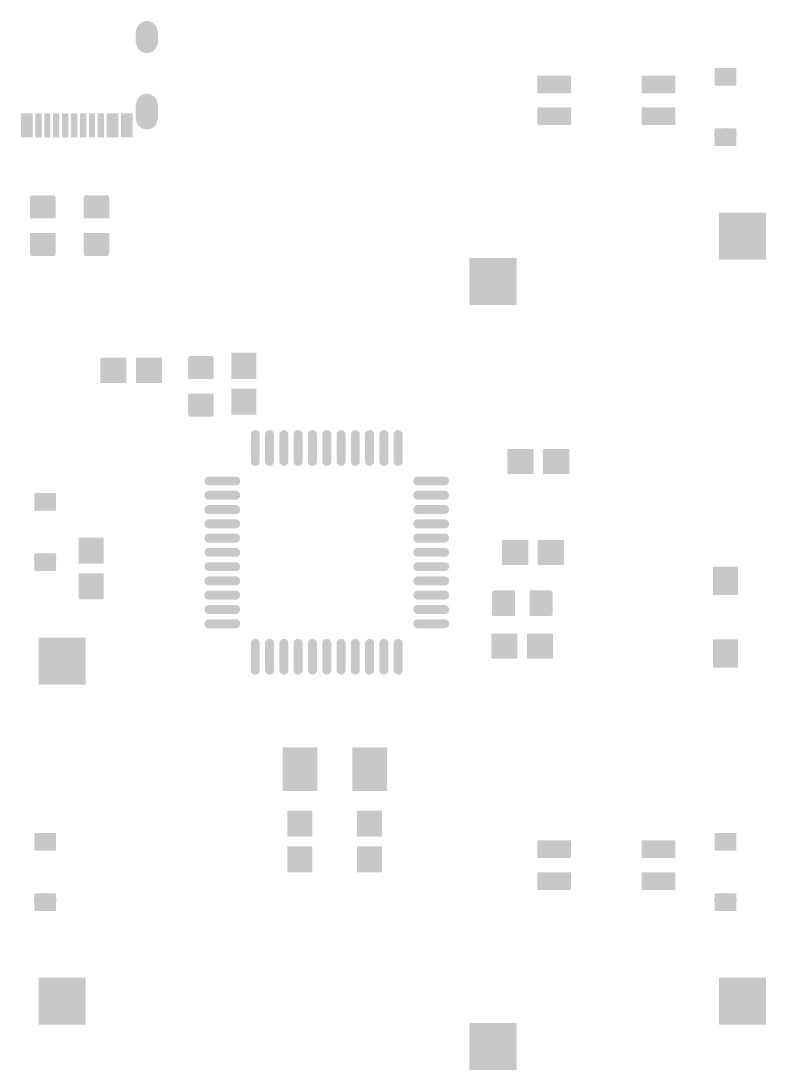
# Model space of a CAD drawing. Extents: x -38 to 13910, y -467 to 6521.
# Drawn here: x 11892 to 13535, y 4207 to 6521 of the extents above; entities that cross this region are included whole.
import ezdxf

# ---------------------------------------------------------------- set-up
doc = ezdxf.new("R2010")
doc.units = 0
doc.header["$MEASUREMENT"] = 0
for name, color, linetype, true_color in [('BottomLayer', 5, 'Continuous', 0x0000ff), ('BottomPasteMaskLayer', 7, 'Continuous', 0x800000), ('BottomSolderMaskLayer', 7, 'Continuous', 0xaa00ff), ('Document', 7, 'Continuous', 0xffffff), ('Multi-Layer', 7, 'Continuous', 0xc0c0c0), ('TopSolderMaskLayer', 7, 'Continuous', 0x800080)]:
    doc.layers.add(name, color=color, linetype=linetype, true_color=true_color)

msp = doc.modelspace()

# ---------------------------------------------------------------- hatches: boundary and pattern name
at = {"layer": 'BottomLayer'}
for points in [[(13423.3, 6416.1), (13423.3, 6378.7), (13468.5, 6378.7), (13468.5, 6416.1)], [(13033.4, 6398.5), (13103.4, 6398.5), (13103.4, 6363.5), (13033.4, 6363.5)], [(13263.4, 6398.5), (13333.4, 6398.5), (13333.4, 6363.5), (13263.4, 6363.5)], [(13033.4, 6328.5), (13103.4, 6328.5), (13103.4, 6293.5), (13033.4, 6293.5)], [(13263.4, 6328.5), (13333.4, 6328.5), (13333.4, 6293.5), (13263.4, 6293.5)], [(11893.5, 6265), (11905.3, 6265), (11905.3, 6316.1), (11893.5, 6316.1)], [(11905.3, 6265), (11917.1, 6265), (11917.1, 6316.1), (11905.3, 6316.1)], [(11925, 6265), (11936.8, 6265), (11936.8, 6316.1), (11925, 6316.1)], [(11944.6, 6265), (11956.5, 6265), (11956.5, 6316.1), (11944.6, 6316.1)], [(11964.3, 6265), (11976.1, 6265), (11976.1, 6316.1), (11964.3, 6316.1)], [(11984, 6265), (11995.8, 6265), (11995.8, 6316.1), (11984, 6316.1)], [(12003.7, 6265), (12015.5, 6265), (12015.5, 6316.1), (12003.7, 6316.1)], [(12023.4, 6265), (12035.2, 6265), (12035.2, 6316.1), (12023.4, 6316.1)], [(12043.1, 6265), (12054.9, 6265), (12054.9, 6316.1), (12043.1, 6316.1)], [(12062.8, 6265), (12074.6, 6265), (12074.6, 6316.1), (12062.8, 6316.1)], [(12082.4, 6265), (12094.2, 6265), (12094.2, 6316.1), (12082.4, 6316.1)], [(12094.3, 6265), (12106.1, 6265), (12106.1, 6316.1), (12094.3, 6316.1)], [(12113.9, 6265), (12125.7, 6265), (12125.7, 6316.1), (12113.9, 6316.1)], [(12125.7, 6265), (12137.6, 6265), (12137.6, 6316.1), (12125.7, 6316.1)], [(13423.3, 6282.9), (13423.3, 6245.5), (13468.5, 6245.5), (13468.5, 6282.9)], [(11967.8, 6086.1), (11913.6, 6086.1), (11913.6, 6130.7), (11967.8, 6130.7)], [(12085.9, 6086.1), (12031.7, 6086.1), (12031.7, 6130.7), (12085.9, 6130.7)], [(13433.4, 6096), (13533.4, 6096), (13533.4, 5996), (13433.4, 5996)], [(11967.8, 6052), (11913.6, 6052), (11913.6, 6007.4), (11967.8, 6007.4)], [(12085.9, 6052), (12031.7, 6052), (12031.7, 6007.4), (12085.9, 6007.4)], [(12883.4, 5996), (12983.4, 5996), (12983.4, 5896), (12883.4, 5896)], [(12357.1, 5732.2), (12410.2, 5732.2), (12410.2, 5787.7), (12357.1, 5787.7)], [(12124, 5776.7), (12124, 5723.5), (12068.5, 5723.5), (12068.5, 5776.7)], [(12147.2, 5776.7), (12147.2, 5723.5), (12202.7, 5723.5), (12202.7, 5776.7)], [(12316.3, 5731.8), (12262, 5731.8), (12262, 5776.3), (12316.3, 5776.3)], [(12316.3, 5697.6), (12262, 5697.6), (12262, 5653), (12316.3, 5653)], [(12357.1, 5709), (12410.2, 5709), (12410.2, 5653.5), (12357.1, 5653.5)], [(12418.1, 5550.3, -0.785398), (12400.4, 5550.3), (12400.4, 5607.4, -0.785398), (12418.1, 5607.4)], [(12449.6, 5550.3, -0.785398), (12431.9, 5550.3), (12431.9, 5607.4, -0.785398), (12449.6, 5607.4)], [(12481.1, 5550.3, -0.785398), (12463.4, 5550.3), (12463.4, 5607.4, -0.785398), (12481.1, 5607.4)], [(12512.6, 5550.3, -0.785398), (12494.9, 5550.3), (12494.9, 5607.4, -0.785398), (12512.6, 5607.4)], [(12544.1, 5550.3, -0.785398), (12526.4, 5550.3), (12526.4, 5607.4, -0.785398), (12544.1, 5607.4)], [(12575.6, 5550.3, -0.785398), (12557.9, 5550.3), (12557.9, 5607.4, -0.785398), (12575.6, 5607.4)], [(12607.1, 5550.3, -0.785398), (12589.4, 5550.3), (12589.4, 5607.4, -0.785398), (12607.1, 5607.4)], [(12638.6, 5550.3, -0.785398), (12620.9, 5550.3), (12620.9, 5607.4, -0.785398), (12638.6, 5607.4)], [(12670.1, 5550.3, -0.785398), (12652.4, 5550.3), (12652.4, 5607.4, -0.785398), (12670.1, 5607.4)], [(12701.6, 5550.3, -0.785398), (12683.9, 5550.3), (12683.9, 5607.4, -0.785398), (12701.6, 5607.4)], [(12733.1, 5550.3, -0.785398), (12715.4, 5550.3), (12715.4, 5607.4, -0.785398), (12733.1, 5607.4)], [(13021.7, 5522.7), (13021.7, 5575.9), (12966.2, 5575.9), (12966.2, 5522.7)], [(13044.9, 5522.7), (13044.9, 5575.9), (13100.4, 5575.9), (13100.4, 5522.7)], [(12307.9, 5497.1, -0.785398), (12307.9, 5514.8), (12365, 5514.8, -0.785398), (12365, 5497.1)], [(12768.5, 5497.1, -0.785398), (12768.5, 5514.8), (12825.6, 5514.8, -0.785398), (12825.6, 5497.1)], [(11923.2, 5478.6), (11923.2, 5441.2), (11968.5, 5441.2), (11968.5, 5478.6)], [(12307.9, 5465.6, -0.785398), (12307.9, 5483.3), (12365, 5483.3, -0.785398), (12365, 5465.6)], [(12768.5, 5465.6, -0.785398), (12768.5, 5483.3), (12825.6, 5483.3, -0.785398), (12825.6, 5465.6)], [(12307.9, 5434.1, -0.785398), (12307.9, 5451.9), (12365, 5451.9, -0.785398), (12365, 5434.1)], [(12768.5, 5434.1, -0.785398), (12768.5, 5451.9), (12825.6, 5451.9, -0.785398), (12825.6, 5434.1)], [(12307.9, 5402.6, -0.785398), (12307.9, 5420.4), (12365, 5420.4, -0.785398), (12365, 5402.6)], [(12768.5, 5402.6, -0.785398), (12768.5, 5420.4), (12825.6, 5420.4, -0.785398), (12825.6, 5402.6)], [(12073.6, 5324.7), (12020.4, 5324.7), (12020.4, 5380.2), (12073.6, 5380.2)], [(12307.9, 5371.1, -0.785398), (12307.9, 5388.9), (12365, 5388.9, -0.785398), (12365, 5371.1)], [(12768.5, 5371.1, -0.785398), (12768.5, 5388.9), (12825.6, 5388.9, -0.785398), (12825.6, 5371.1)], [(13009.9, 5321.9), (13009.9, 5375.1), (12954.4, 5375.1), (12954.4, 5321.9)], [(13033.1, 5321.9), (13033.1, 5375.1), (13088.6, 5375.1), (13088.6, 5321.9)], [(12307.9, 5339.6, -0.785398), (12307.9, 5357.4), (12365, 5357.4, -0.785398), (12365, 5339.6)], [(12768.5, 5339.6, -0.785398), (12768.5, 5357.4), (12825.6, 5357.4, -0.785398), (12825.6, 5339.6)], [(11923.2, 5345.4), (11923.2, 5308), (11968.5, 5308), (11968.5, 5345.4)], [(12307.9, 5308.1, -0.785398), (12307.9, 5325.9), (12365, 5325.9, -0.785398), (12365, 5308.1)], [(12768.5, 5308.1, -0.785398), (12768.5, 5325.9), (12825.6, 5325.9, -0.785398), (12825.6, 5308.1)], [(12073.6, 5301.5), (12020.4, 5301.5), (12020.4, 5245.9), (12073.6, 5245.9)], [(13472.7, 5255.8), (13419.1, 5255.8), (13419.1, 5316), (13472.7, 5316)], [(12307.9, 5276.7, -0.785398), (12307.9, 5294.4), (12365, 5294.4, -0.785398), (12365, 5276.7)], [(12768.5, 5276.7, -0.785398), (12768.5, 5294.4), (12825.6, 5294.4, -0.785398), (12825.6, 5276.7)], [(12307.9, 5245.2, -0.785398), (12307.9, 5262.9), (12365, 5262.9, -0.785398), (12365, 5245.2)], [(12768.5, 5245.2, -0.785398), (12768.5, 5262.9), (12825.6, 5262.9, -0.785398), (12825.6, 5245.2)], [(12980.8, 5209.2), (12980.8, 5263.4), (12936.2, 5263.4), (12936.2, 5209.2)], [(13015, 5209.2), (13015, 5263.4), (13059.5, 5263.4), (13059.5, 5209.2)], [(12307.9, 5213.7, -0.785398), (12307.9, 5231.4), (12365, 5231.4, -0.785398), (12365, 5213.7)], [(12768.5, 5213.7, -0.785398), (12768.5, 5231.4), (12825.6, 5231.4, -0.785398), (12825.6, 5213.7)], [(12307.9, 5182.2, -0.785398), (12307.9, 5199.9), (12365, 5199.9, -0.785398), (12365, 5182.2)], [(12768.5, 5182.2, -0.785398), (12768.5, 5199.9), (12825.6, 5199.9, -0.785398), (12825.6, 5182.2)], [(12986.3, 5115.2), (12986.3, 5168.4), (12930.7, 5168.4), (12930.7, 5115.2)], [(13009.5, 5115.2), (13009.5, 5168.4), (13065, 5168.4), (13065, 5115.2)], [(11933.4, 5158.5), (12033.4, 5158.5), (12033.4, 5058.5), (11933.4, 5058.5)], [(12418.1, 5089.6, -0.785398), (12400.4, 5089.6), (12400.4, 5146.7, -0.785398), (12418.1, 5146.7)], [(12449.6, 5089.6, -0.785398), (12431.9, 5089.6), (12431.9, 5146.7, -0.785398), (12449.6, 5146.7)], [(12481.1, 5089.6, -0.785398), (12463.4, 5089.6), (12463.4, 5146.7, -0.785398), (12481.1, 5146.7)], [(12512.6, 5089.6, -0.785398), (12494.9, 5089.6), (12494.9, 5146.7, -0.785398), (12512.6, 5146.7)], [(12544.1, 5089.6, -0.785398), (12526.4, 5089.6), (12526.4, 5146.7, -0.785398), (12544.1, 5146.7)], [(12575.6, 5089.6, -0.785398), (12557.9, 5089.6), (12557.9, 5146.7, -0.785398), (12575.6, 5146.7)], [(12607.1, 5089.6, -0.785398), (12589.4, 5089.6), (12589.4, 5146.7, -0.785398), (12607.1, 5146.7)], [(12638.6, 5089.6, -0.785398), (12620.9, 5089.6), (12620.9, 5146.7, -0.785398), (12638.6, 5146.7)], [(12670.1, 5089.6, -0.785398), (12652.4, 5089.6), (12652.4, 5146.7, -0.785398), (12670.1, 5146.7)], [(12701.6, 5089.6, -0.785398), (12683.9, 5089.6), (12683.9, 5146.7, -0.785398), (12701.6, 5146.7)], [(12733.1, 5089.6, -0.785398), (12715.4, 5089.6), (12715.4, 5146.7, -0.785398), (12733.1, 5146.7)], [(13472.7, 5155.8), (13419.1, 5155.8), (13419.1, 5095.5), (13472.7, 5095.5)], [(12470.3, 4822.9), (12545.1, 4822.9), (12545.1, 4917.4), (12470.3, 4917.4)], [(12623.8, 4822.9), (12698.6, 4822.9), (12698.6, 4917.4), (12623.8, 4917.4)], [(12534.2, 4722.3), (12481.1, 4722.3), (12481.1, 4777.8), (12534.2, 4777.8)], [(12687.8, 4722.3), (12634.7, 4722.3), (12634.7, 4777.8), (12687.8, 4777.8)], [(11923.2, 4728.6), (11923.2, 4691.2), (11968.5, 4691.2), (11968.5, 4728.6)], [(13423.3, 4728.6), (13423.3, 4691.2), (13468.5, 4691.2), (13468.5, 4728.6)], [(12534.2, 4699), (12481.1, 4699), (12481.1, 4643.5), (12534.2, 4643.5)], [(12687.8, 4699), (12634.7, 4699), (12634.7, 4643.5), (12687.8, 4643.5)], [(13033.4, 4711), (13103.4, 4711), (13103.4, 4676), (13033.4, 4676)], [(13263.4, 4711), (13333.4, 4711), (13333.4, 4676), (13263.4, 4676)], [(13033.4, 4641), (13103.4, 4641), (13103.4, 4606), (13033.4, 4606)], [(13263.4, 4641), (13333.4, 4641), (13333.4, 4606), (13263.4, 4606)], [(11923.2, 4595.3), (11923.2, 4557.9), (11968.5, 4557.9), (11968.5, 4595.3)], [(13423.3, 4595.3), (13423.3, 4557.9), (13468.5, 4557.9), (13468.5, 4595.3)], [(11933.4, 4408.5), (12033.4, 4408.5), (12033.4, 4308.5), (11933.4, 4308.5)], [(13433.4, 4408.5), (13533.4, 4408.5), (13533.4, 4308.5), (13433.4, 4308.5)], [(12883.4, 4308.5), (12983.4, 4308.5), (12983.4, 4208.5), (12883.4, 4208.5)]]:
    msp.add_hatch(color=256, dxfattribs=at).paths.add_polyline_path(points)
at = {"layer": 'BottomPasteMaskLayer'}
for points in [[(12171.8, 6450), (12170.6, 6449.9), (12169.4, 6449.9), (12168.3, 6450), (12167.1, 6450.1), (12165.9, 6450.3), (12164.8, 6450.5), (12163.6, 6450.8), (12162.5, 6451.2), (12161.4, 6451.6), (12160.3, 6452), (12159.3, 6452.5), (12158.2, 6453.1), (12157.2, 6453.7), (12156.2, 6454.4), (12155.3, 6455.1), (12154.4, 6455.8), (12153.5, 6456.6), (12152.7, 6457.5), (12151.9, 6458.4), (12151.2, 6459.3), (12150.5, 6460.2), (12149.9, 6461.2), (12149.3, 6462.3), (12148.8, 6463.3), (12148.3, 6464.4), (12147.8, 6465.5), (12147.5, 6466.6), (12147.1, 6467.7), (12146.9, 6468.9), (12146.7, 6470), (12146.5, 6471.2), (12146.4, 6472.4), (12146.4, 6473.6), (12146.4, 6497.2), (12146.4, 6498.4), (12146.5, 6499.5), (12146.7, 6500.7), (12146.9, 6501.9), (12147.1, 6503), (12147.5, 6504.1), (12147.8, 6505.3), (12148.3, 6506.4), (12148.8, 6507.4), (12149.3, 6508.5), (12149.9, 6509.5), (12150.5, 6510.5), (12151.2, 6511.4), (12151.9, 6512.4), (12152.7, 6513.2), (12153.5, 6514.1), (12154.4, 6514.9), (12155.3, 6515.6), (12156.2, 6516.4), (12157.2, 6517), (12158.2, 6517.6), (12159.3, 6518.2), (12160.3, 6518.7), (12161.4, 6519.2), (12162.5, 6519.6), (12163.6, 6519.9), (12164.8, 6520.2), (12165.9, 6520.4), (12167.1, 6520.6), (12168.3, 6520.7), (12169.4, 6520.8), (12170.6, 6520.8), (12171.8, 6520.7), (12173, 6520.6), (12174.1, 6520.4), (12175.3, 6520.2), (12176.4, 6519.9), (12177.6, 6519.6), (12178.7, 6519.2), (12179.8, 6518.7), (12180.8, 6518.2), (12181.8, 6517.6), (12182.9, 6517), (12183.8, 6516.4), (12184.8, 6515.6), (12185.7, 6514.9), (12186.5, 6514.1), (12187.4, 6513.2), (12188.1, 6512.4), (12188.9, 6511.4), (12189.6, 6510.5), (12190.2, 6509.5), (12190.8, 6508.5), (12191.3, 6507.4), (12191.8, 6506.4), (12192.2, 6505.3), (12192.6, 6504.1), (12192.9, 6503), (12193.2, 6501.9), (12193.4, 6500.7), (12193.5, 6499.5), (12193.6, 6498.4), (12193.7, 6497.2), (12193.7, 6473.6), (12193.6, 6472.4), (12193.5, 6471.2), (12193.4, 6470), (12193.2, 6468.9), (12192.9, 6467.7), (12192.6, 6466.6), (12192.2, 6465.5), (12191.8, 6464.4), (12191.3, 6463.3), (12190.8, 6462.3), (12190.2, 6461.2), (12189.6, 6460.2), (12188.9, 6459.3), (12188.1, 6458.4), (12187.4, 6457.5), (12186.5, 6456.6), (12185.7, 6455.8), (12184.8, 6455.1), (12183.8, 6454.4), (12182.9, 6453.7), (12181.8, 6453.1), (12180.8, 6452.5), (12179.8, 6452), (12178.7, 6451.6), (12177.6, 6451.2), (12176.4, 6450.8), (12175.3, 6450.5), (12174.1, 6450.3), (12173, 6450.1)], [(13423.3, 6416.1), (13423.3, 6378.7), (13468.5, 6378.7), (13468.5, 6416.1)], [(13033.4, 6398.5), (13103.4, 6398.5), (13103.4, 6363.5), (13033.4, 6363.5)], [(13263.4, 6398.5), (13333.4, 6398.5), (13333.4, 6363.5), (13263.4, 6363.5)], [(12171.8, 6281.5), (12170.6, 6281.4), (12169.4, 6281.4), (12168.3, 6281.5), (12167.1, 6281.6), (12165.9, 6281.8), (12164.8, 6282), (12163.6, 6282.3), (12162.5, 6282.7), (12161.4, 6283.1), (12160.3, 6283.5), (12159.3, 6284), (12158.2, 6284.6), (12157.2, 6285.2), (12156.2, 6285.9), (12155.3, 6286.6), (12154.4, 6287.3), (12153.5, 6288.1), (12152.7, 6289), (12151.9, 6289.9), (12151.2, 6290.8), (12150.5, 6291.7), (12149.9, 6292.7), (12149.3, 6293.8), (12148.8, 6294.8), (12148.3, 6295.9), (12147.8, 6297), (12147.5, 6298.1), (12147.1, 6299.2), (12146.9, 6300.4), (12146.7, 6301.5), (12146.5, 6302.7), (12146.4, 6303.9), (12146.4, 6305.1), (12146.4, 6336.5), (12146.4, 6337.7), (12146.5, 6338.9), (12146.7, 6340.1), (12146.9, 6341.2), (12147.1, 6342.4), (12147.5, 6343.5), (12147.8, 6344.6), (12148.3, 6345.7), (12148.8, 6346.8), (12149.3, 6347.8), (12149.9, 6348.9), (12150.5, 6349.9), (12151.2, 6350.8), (12151.9, 6351.7), (12152.7, 6352.6), (12153.5, 6353.5), (12154.4, 6354.3), (12155.3, 6355), (12156.2, 6355.7), (12157.2, 6356.4), (12158.2, 6357), (12159.3, 6357.6), (12160.3, 6358.1), (12161.4, 6358.5), (12162.5, 6358.9), (12163.6, 6359.3), (12164.8, 6359.6), (12165.9, 6359.8), (12167.1, 6360), (12168.3, 6360.1), (12169.4, 6360.2), (12170.6, 6360.2), (12171.8, 6360.1), (12173, 6360), (12174.1, 6359.8), (12175.3, 6359.6), (12176.4, 6359.3), (12177.6, 6358.9), (12178.7, 6358.5), (12179.8, 6358.1), (12180.8, 6357.6), (12181.8, 6357), (12182.9, 6356.4), (12183.8, 6355.7), (12184.8, 6355), (12185.7, 6354.3), (12186.5, 6353.5), (12187.4, 6352.6), (12188.1, 6351.7), (12188.9, 6350.8), (12189.6, 6349.9), (12190.2, 6348.9), (12190.8, 6347.8), (12191.3, 6346.8), (12191.8, 6345.7), (12192.2, 6344.6), (12192.6, 6343.5), (12192.9, 6342.4), (12193.2, 6341.2), (12193.4, 6340.1), (12193.5, 6338.9), (12193.6, 6337.7), (12193.7, 6336.5), (12193.7, 6305.1), (12193.6, 6303.9), (12193.5, 6302.7), (12193.4, 6301.5), (12193.2, 6300.4), (12192.9, 6299.2), (12192.6, 6298.1), (12192.2, 6297), (12191.8, 6295.9), (12191.3, 6294.8), (12190.8, 6293.8), (12190.2, 6292.7), (12189.6, 6291.7), (12188.9, 6290.8), (12188.1, 6289.9), (12187.4, 6289), (12186.5, 6288.1), (12185.7, 6287.3), (12184.8, 6286.6), (12183.8, 6285.9), (12182.9, 6285.2), (12181.8, 6284.6), (12180.8, 6284), (12179.8, 6283.5), (12178.7, 6283.1), (12177.6, 6282.7), (12176.4, 6282.3), (12175.3, 6282), (12174.1, 6281.8), (12173, 6281.6)], [(13033.4, 6328.5), (13103.4, 6328.5), (13103.4, 6293.5), (13033.4, 6293.5)], [(13263.4, 6328.5), (13333.4, 6328.5), (13333.4, 6293.5), (13263.4, 6293.5)], [(11917.1, 6316.1), (11917.1, 6265), (11905.3, 6265), (11905.3, 6265), (11893.5, 6265), (11893.5, 6316.1), (11905.3, 6316.1), (11905.3, 6316.1)], [(11936.8, 6316.1), (11936.8, 6265), (11925, 6265), (11925, 6316.1)], [(11944.6, 6265), (11944.6, 6316.1), (11956.5, 6316.1), (11956.5, 6265)], [(11976.1, 6316.1), (11976.1, 6265), (11964.3, 6265), (11964.3, 6316.1)], [(11995.8, 6316.1), (11995.8, 6265), (11984, 6265), (11984, 6316.1)], [(12015.5, 6316.1), (12015.5, 6265), (12003.7, 6265), (12003.7, 6316.1)], [(12035.2, 6316.1), (12035.2, 6265), (12023.4, 6265), (12023.4, 6316.1)], [(12054.9, 6316.1), (12054.9, 6265), (12043.1, 6265), (12043.1, 6316.1)], [(12074.6, 6316.1), (12074.6, 6265), (12062.8, 6265), (12062.8, 6316.1)], [(12106.1, 6316.1), (12106.1, 6265), (12094.3, 6265), (12094.3, 6265), (12082.4, 6265), (12082.4, 6316.1), (12094.3, 6316.1), (12094.3, 6316.1)], [(12137.6, 6316.1), (12137.6, 6265), (12125.7, 6265), (12125.7, 6265), (12113.9, 6265), (12113.9, 6316.1), (12125.7, 6316.1), (12125.7, 6316.1)], [(13423.3, 6282.9), (13423.3, 6245.5), (13468.5, 6245.5), (13468.5, 6282.9)], [(11965.9, 6136), (11915.5, 6136), (11913.5, 6134), (11913.5, 6088.7), (11915.5, 6086.8), (11931.6, 6086.6), (11931.6, 6104.3), (11949.4, 6104.3), (11949.4, 6086.9), (11965.9, 6086.8), (11967.9, 6088.7), (11967.9, 6134)], [(12084, 6136), (12033.6, 6136), (12031.7, 6134), (12031.7, 6088.7), (12033.6, 6086.8), (12049.8, 6086.6), (12049.8, 6104.3), (12067.5, 6104.3), (12067.5, 6086.9), (12084, 6086.8), (12086, 6088.7), (12086, 6134)], [(13433.4, 6096), (13533.4, 6096), (13533.4, 5996), (13433.4, 5996)], [(11965.9, 6051.3), (11949.4, 6051.3), (11949.4, 6033.8), (11931.6, 6033.8), (11931.6, 6051.1), (11915.5, 6051.3), (11913.5, 6049.3), (11913.5, 6004.1), (11915.5, 6002.1), (11965.9, 6002.1), (11967.9, 6004.1), (11967.9, 6049.3)], [(12084, 6051.3), (12067.5, 6051.3), (12067.5, 6033.8), (12049.8, 6033.8), (12049.8, 6051.1), (12033.6, 6051.3), (12031.7, 6049.3), (12031.7, 6004.1), (12033.6, 6002.1), (12084, 6002.1), (12086, 6004.1), (12086, 6049.3)], [(12883.4, 5996), (12983.4, 5996), (12983.4, 5896), (12883.4, 5896)], [(12408.8, 5787.7), (12358.5, 5787.7), (12356.5, 5785.7), (12356.5, 5740.5), (12358.5, 5738.5), (12374.6, 5738.3), (12374.6, 5756), (12392.3, 5756), (12392.3, 5738.7), (12408.8, 5738.5), (12410.8, 5740.5), (12410.8, 5785.7)], [(12068.5, 5775.3), (12068.5, 5724.9), (12070.4, 5722.9), (12115.7, 5722.9), (12117.7, 5724.9), (12117.9, 5741.1), (12100.2, 5741.1), (12100.2, 5758.8), (12117.5, 5758.8), (12117.7, 5775.3), (12115.7, 5777.3), (12070.4, 5777.3)], [(12202.7, 5724.9), (12202.7, 5775.3), (12200.8, 5777.3), (12155.5, 5777.3), (12153.5, 5775.3), (12153.3, 5759.2), (12171, 5759.2), (12171, 5741.4), (12153.7, 5741.4), (12153.5, 5724.9), (12155.5, 5722.9), (12200.8, 5722.9)], [(12314.3, 5781.6), (12264, 5781.6), (12262, 5779.6), (12262, 5734.4), (12264, 5732.4), (12280.1, 5732.2), (12280.1, 5749.9), (12297.8, 5749.9), (12297.8, 5732.6), (12314.3, 5732.4), (12316.3, 5734.4), (12316.3, 5779.6)], [(12314.3, 5697), (12297.8, 5697), (12297.8, 5679.4), (12280.1, 5679.4), (12280.1, 5696.8), (12264, 5697), (12262, 5695), (12262, 5649.7), (12264, 5647.7), (12314.3, 5647.7), (12316.3, 5649.7), (12316.3, 5695)], [(12358.5, 5653.5), (12408.8, 5653.5), (12410.8, 5655.4), (12410.8, 5700.7), (12408.8, 5702.7), (12392.7, 5702.9), (12392.7, 5685.1), (12375, 5685.1), (12375, 5702.5), (12358.5, 5702.7), (12356.5, 5700.7), (12356.5, 5655.4)], [(12418.1, 5550.3, -0.785398), (12400.4, 5550.3), (12400.4, 5607.4, -0.785398), (12418.1, 5607.4)], [(12449.6, 5550.3, -0.785398), (12431.9, 5550.3), (12431.9, 5607.4, -0.785398), (12449.6, 5607.4)], [(12481.1, 5550.3, -0.785398), (12463.4, 5550.3), (12463.4, 5607.4, -0.785398), (12481.1, 5607.4)], [(12512.6, 5550.3, -0.785398), (12494.9, 5550.3), (12494.9, 5607.4, -0.785398), (12512.6, 5607.4)], [(12544.1, 5550.3, -0.785398), (12526.4, 5550.3), (12526.4, 5607.4, -0.785398), (12544.1, 5607.4)], [(12575.6, 5550.3, -0.785398), (12557.9, 5550.3), (12557.9, 5607.4, -0.785398), (12575.6, 5607.4)], [(12607.1, 5550.3, -0.785398), (12589.4, 5550.3), (12589.4, 5607.4, -0.785398), (12607.1, 5607.4)], [(12638.6, 5550.3, -0.785398), (12620.9, 5550.3), (12620.9, 5607.4, -0.785398), (12638.6, 5607.4)], [(12670.1, 5550.3, -0.785398), (12652.4, 5550.3), (12652.4, 5607.4, -0.785398), (12670.1, 5607.4)], [(12701.6, 5550.3, -0.785398), (12683.9, 5550.3), (12683.9, 5607.4, -0.785398), (12701.6, 5607.4)], [(12733.1, 5550.3, -0.785398), (12715.4, 5550.3), (12715.4, 5607.4, -0.785398), (12733.1, 5607.4)], [(12966.2, 5574.5), (12966.2, 5524.1), (12968.2, 5522.1), (13013.4, 5522.1), (13015.4, 5524.1), (13015.6, 5540.3), (12997.9, 5540.3), (12997.9, 5558), (13015.2, 5558), (13015.4, 5574.5), (13013.4, 5576.5), (12968.2, 5576.5)], [(13100.4, 5524.1), (13100.4, 5574.5), (13098.5, 5576.5), (13053.2, 5576.5), (13051.2, 5574.5), (13051, 5558.4), (13068.7, 5558.4), (13068.7, 5540.6), (13051.4, 5540.6), (13051.2, 5524.1), (13053.2, 5522.1), (13098.5, 5522.1)], [(12307.9, 5497.1, -0.785398), (12307.9, 5514.8), (12365, 5514.8, -0.785398), (12365, 5497.1)], [(12768.5, 5497.1, -0.785398), (12768.5, 5514.8), (12825.6, 5514.8, -0.785398), (12825.6, 5497.1)], [(11923.2, 5478.6), (11923.2, 5441.2), (11968.5, 5441.2), (11968.5, 5478.6)], [(12307.9, 5465.6, -0.785398), (12307.9, 5483.3), (12365, 5483.3, -0.785398), (12365, 5465.6)], [(12768.5, 5465.6, -0.785398), (12768.5, 5483.3), (12825.6, 5483.3, -0.785398), (12825.6, 5465.6)], [(12307.9, 5434.1, -0.785398), (12307.9, 5451.9), (12365, 5451.9, -0.785398), (12365, 5434.1)], [(12768.5, 5434.1, -0.785398), (12768.5, 5451.9), (12825.6, 5451.9, -0.785398), (12825.6, 5434.1)], [(12307.9, 5402.6, -0.785398), (12307.9, 5420.4), (12365, 5420.4, -0.785398), (12365, 5402.6)], [(12768.5, 5402.6, -0.785398), (12768.5, 5420.4), (12825.6, 5420.4, -0.785398), (12825.6, 5402.6)], [(12072.2, 5380.2), (12021.8, 5380.2), (12019.8, 5378.2), (12019.8, 5332.9), (12021.8, 5331), (12038, 5330.8), (12038, 5348.5), (12055.7, 5348.5), (12055.7, 5331.2), (12072.2, 5331), (12074.2, 5332.9), (12074.2, 5378.2)], [(12307.9, 5371.1, -0.785398), (12307.9, 5388.9), (12365, 5388.9, -0.785398), (12365, 5371.1)], [(12768.5, 5371.1, -0.785398), (12768.5, 5388.9), (12825.6, 5388.9, -0.785398), (12825.6, 5371.1)], [(12954.4, 5373.7), (12954.4, 5323.3), (12956.3, 5321.3), (13001.6, 5321.3), (13003.6, 5323.3), (13003.8, 5339.4), (12986.1, 5339.4), (12986.1, 5357.2), (13003.4, 5357.2), (13003.6, 5373.7), (13001.6, 5375.7), (12956.3, 5375.7)], [(13088.6, 5323.3), (13088.6, 5373.7), (13086.7, 5375.7), (13041.4, 5375.7), (13039.4, 5373.7), (13039.2, 5357.6), (13056.9, 5357.6), (13056.9, 5339.8), (13039.6, 5339.8), (13039.4, 5323.3), (13041.4, 5321.3), (13086.7, 5321.3)], [(12307.9, 5339.6, -0.785398), (12307.9, 5357.4), (12365, 5357.4, -0.785398), (12365, 5339.6)], [(12768.5, 5339.6, -0.785398), (12768.5, 5357.4), (12825.6, 5357.4, -0.785398), (12825.6, 5339.6)], [(11923.2, 5345.4), (11923.2, 5308), (11968.5, 5308), (11968.5, 5345.4)], [(12307.9, 5308.1, -0.785398), (12307.9, 5325.9), (12365, 5325.9, -0.785398), (12365, 5308.1)], [(12768.5, 5308.1, -0.785398), (12768.5, 5325.9), (12825.6, 5325.9, -0.785398), (12825.6, 5308.1)], [(13472.7, 5255.8), (13419.1, 5255.8), (13419.1, 5316), (13472.7, 5316)], [(12021.8, 5245.9), (12072.2, 5245.9), (12074.2, 5247.9), (12074.2, 5293.2), (12072.2, 5295.2), (12056.1, 5295.4), (12056.1, 5277.6), (12038.3, 5277.6), (12038.3, 5295), (12021.8, 5295.2), (12019.8, 5293.2), (12019.8, 5247.9)], [(12307.9, 5276.7, -0.785398), (12307.9, 5294.4), (12365, 5294.4, -0.785398), (12365, 5276.7)], [(12768.5, 5276.7, -0.785398), (12768.5, 5294.4), (12825.6, 5294.4, -0.785398), (12825.6, 5276.7)], [(12307.9, 5245.2, -0.785398), (12307.9, 5262.9), (12365, 5262.9, -0.785398), (12365, 5245.2)], [(12768.5, 5245.2, -0.785398), (12768.5, 5262.9), (12825.6, 5262.9, -0.785398), (12825.6, 5245.2)], [(12980.2, 5211.1), (12980.2, 5227.6), (12962.6, 5227.6), (12962.6, 5245.3), (12980, 5245.3), (12980.2, 5261.5), (12978.2, 5263.5), (12932.9, 5263.5), (12930.9, 5261.5), (12930.9, 5211.1), (12932.9, 5209.1), (12978.2, 5209.1)], [(13064.8, 5211.1), (13064.8, 5261.5), (13062.8, 5263.5), (13017.6, 5263.5), (13015.6, 5261.5), (13015.4, 5245.3), (13033.1, 5245.3), (13033.1, 5227.6), (13015.8, 5227.6), (13015.6, 5211.1), (13017.6, 5209.1), (13062.8, 5209.1)], [(12307.9, 5213.7, -0.785398), (12307.9, 5231.4), (12365, 5231.4, -0.785398), (12365, 5213.7)], [(12768.5, 5213.7, -0.785398), (12768.5, 5231.4), (12825.6, 5231.4, -0.785398), (12825.6, 5213.7)], [(12307.9, 5182.2, -0.785398), (12307.9, 5199.9), (12365, 5199.9, -0.785398), (12365, 5182.2)], [(12768.5, 5182.2, -0.785398), (12768.5, 5199.9), (12825.6, 5199.9, -0.785398), (12825.6, 5182.2)], [(12930.7, 5167), (12930.7, 5116.6), (12932.7, 5114.6), (12978, 5114.6), (12980, 5116.6), (12980.2, 5132.7), (12962.4, 5132.7), (12962.4, 5150.5), (12979.8, 5150.5), (12980, 5167), (12978, 5169), (12932.7, 5169)], [(13065, 5116.6), (13065, 5167), (13063, 5169), (13017.8, 5169), (13015.8, 5167), (13015.6, 5150.8), (13033.3, 5150.8), (13033.3, 5133.1), (13016, 5133.1), (13015.8, 5116.6), (13017.8, 5114.6), (13063, 5114.6)], [(11933.4, 5158.5), (12033.4, 5158.5), (12033.4, 5058.5), (11933.4, 5058.5)], [(12418.1, 5089.6, -0.785398), (12400.4, 5089.6), (12400.4, 5146.7, -0.785398), (12418.1, 5146.7)], [(12449.6, 5089.6, -0.785398), (12431.9, 5089.6), (12431.9, 5146.7, -0.785398), (12449.6, 5146.7)], [(12481.1, 5089.6, -0.785398), (12463.4, 5089.6), (12463.4, 5146.7, -0.785398), (12481.1, 5146.7)], [(12512.6, 5089.6, -0.785398), (12494.9, 5089.6), (12494.9, 5146.7, -0.785398), (12512.6, 5146.7)], [(12544.1, 5089.6, -0.785398), (12526.4, 5089.6), (12526.4, 5146.7, -0.785398), (12544.1, 5146.7)], [(12575.6, 5089.6, -0.785398), (12557.9, 5089.6), (12557.9, 5146.7, -0.785398), (12575.6, 5146.7)], [(12607.1, 5089.6, -0.785398), (12589.4, 5089.6), (12589.4, 5146.7, -0.785398), (12607.1, 5146.7)], [(12638.6, 5089.6, -0.785398), (12620.9, 5089.6), (12620.9, 5146.7, -0.785398), (12638.6, 5146.7)], [(12670.1, 5089.6, -0.785398), (12652.4, 5089.6), (12652.4, 5146.7, -0.785398), (12670.1, 5146.7)], [(12701.6, 5089.6, -0.785398), (12683.9, 5089.6), (12683.9, 5146.7, -0.785398), (12701.6, 5146.7)], [(12733.1, 5089.6, -0.785398), (12715.4, 5089.6), (12715.4, 5146.7, -0.785398), (12733.1, 5146.7)], [(13472.7, 5155.8), (13419.1, 5155.8), (13419.1, 5095.5), (13472.7, 5095.5)], [(12470.3, 4822.9), (12545.1, 4822.9), (12545.1, 4917.4), (12470.3, 4917.4)], [(12623.8, 4822.9), (12698.6, 4822.9), (12698.6, 4917.4), (12623.8, 4917.4)], [(12532.9, 4777.8), (12482.5, 4777.8), (12480.5, 4775.8), (12480.5, 4730.5), (12482.5, 4728.6), (12498.6, 4728.4), (12498.6, 4746.1), (12516.3, 4746.1), (12516.3, 4728.8), (12532.9, 4728.6), (12534.8, 4730.5), (12534.8, 4775.8)], [(12686.4, 4777.8), (12636, 4777.8), (12634.1, 4775.8), (12634.1, 4730.5), (12636, 4728.6), (12652.2, 4728.4), (12652.2, 4746.1), (12669.9, 4746.1), (12669.9, 4728.8), (12686.4, 4728.6), (12688.4, 4730.5), (12688.4, 4775.8)], [(11923.2, 4728.6), (11923.2, 4691.2), (11968.5, 4691.2), (11968.5, 4728.6)], [(13423.3, 4728.6), (13423.3, 4691.2), (13468.5, 4691.2), (13468.5, 4728.6)], [(13033.4, 4711), (13103.4, 4711), (13103.4, 4676), (13033.4, 4676)], [(13263.4, 4711), (13333.4, 4711), (13333.4, 4676), (13263.4, 4676)], [(12482.5, 4643.5), (12532.9, 4643.5), (12534.8, 4645.5), (12534.8, 4690.8), (12532.9, 4692.7), (12516.7, 4692.9), (12516.7, 4675.2), (12499, 4675.2), (12499, 4692.5), (12482.5, 4692.7), (12480.5, 4690.8), (12480.5, 4645.5)], [(12636, 4643.5), (12686.4, 4643.5), (12688.4, 4645.5), (12688.4, 4690.8), (12686.4, 4692.7), (12670.3, 4692.9), (12670.3, 4675.2), (12652.6, 4675.2), (12652.6, 4692.5), (12636, 4692.7), (12634.1, 4690.8), (12634.1, 4645.5)], [(13033.4, 4641), (13103.4, 4641), (13103.4, 4606), (13033.4, 4606)], [(13263.4, 4641), (13333.4, 4641), (13333.4, 4606), (13263.4, 4606)], [(11923.2, 4595.3), (11923.2, 4557.9), (11968.5, 4557.9), (11968.5, 4595.3)], [(13423.3, 4595.3), (13423.3, 4557.9), (13468.5, 4557.9), (13468.5, 4595.3)], [(11933.4, 4408.5), (12033.4, 4408.5), (12033.4, 4308.5), (11933.4, 4308.5)], [(13433.4, 4408.5), (13533.4, 4408.5), (13533.4, 4308.5), (13433.4, 4308.5)], [(12883.4, 4308.5), (12983.4, 4308.5), (12983.4, 4208.5), (12883.4, 4208.5)]]:
    msp.add_hatch(color=256, dxfattribs=at).paths.add_polyline_path(points)
at = {"layer": 'BottomSolderMaskLayer'}
for points in [[(12194.7, 6473.2, -0.785398), (12145.4, 6473.2), (12145.4, 6497.5, -0.785398), (12194.7, 6497.5)], [(13422.1, 6417), (13422.1, 6377.9), (13469.7, 6377.9), (13469.7, 6417)], [(13031.4, 6400.5), (13105.4, 6400.5), (13105.4, 6361.5), (13031.4, 6361.5)], [(13261.4, 6400.5), (13335.4, 6400.5), (13335.4, 6361.5), (13261.4, 6361.5)], [(12194.7, 6304.7, -0.785398), (12145.4, 6304.7), (12145.4, 6336.9, -0.785398), (12194.7, 6336.9)], [(13031.4, 6330.5), (13105.4, 6330.5), (13105.4, 6291.5), (13031.4, 6291.5)], [(13261.4, 6330.5), (13335.4, 6330.5), (13335.4, 6291.5), (13261.4, 6291.5)], [(11892.5, 6264), (11906.3, 6264), (11906.3, 6317.1), (11892.5, 6317.1)], [(11904.3, 6264), (11918.1, 6264), (11918.1, 6317.1), (11904.3, 6317.1)], [(11924, 6264), (11937.8, 6264), (11937.8, 6317.1), (11924, 6317.1)], [(11943.6, 6264), (11957.5, 6264), (11957.5, 6317.1), (11943.6, 6317.1)], [(11963.3, 6264), (11977.1, 6264), (11977.1, 6317.1), (11963.3, 6317.1)], [(11983, 6264), (11996.8, 6264), (11996.8, 6317.1), (11983, 6317.1)], [(12002.7, 6264), (12016.5, 6264), (12016.5, 6317.1), (12002.7, 6317.1)], [(12022.4, 6264), (12036.2, 6264), (12036.2, 6317.1), (12022.4, 6317.1)], [(12042.1, 6264), (12055.9, 6264), (12055.9, 6317.1), (12042.1, 6317.1)], [(12061.8, 6264), (12075.6, 6264), (12075.6, 6317.1), (12061.8, 6317.1)], [(12081.4, 6264), (12095.2, 6264), (12095.2, 6317.1), (12081.4, 6317.1)], [(12093.3, 6264), (12107.1, 6264), (12107.1, 6317.1), (12093.3, 6317.1)], [(12112.9, 6264), (12126.7, 6264), (12126.7, 6317.1), (12112.9, 6317.1)], [(12124.7, 6264), (12138.6, 6264), (12138.6, 6317.1), (12124.7, 6317.1)], [(13422.1, 6283.7), (13422.1, 6244.7), (13469.7, 6244.7), (13469.7, 6283.7)], [(11969, 6085.3), (11912.4, 6085.3), (11912.4, 6131.5), (11969, 6131.5)], [(12087.1, 6085.3), (12030.5, 6085.3), (12030.5, 6131.5), (12087.1, 6131.5)], [(13431.4, 6098), (13535.4, 6098), (13535.4, 5994), (13431.4, 5994)], [(11969, 6052.8), (11912.4, 6052.8), (11912.4, 6006.5), (11969, 6006.5)], [(12087.1, 6052.8), (12030.5, 6052.8), (12030.5, 6006.5), (12087.1, 6006.5)], [(12881.4, 5998), (12985.4, 5998), (12985.4, 5894), (12881.4, 5894)], [(12356.1, 5731.2), (12411.2, 5731.2), (12411.2, 5788.8), (12356.1, 5788.8)], [(12125, 5777.7), (12125, 5722.5), (12067.5, 5722.5), (12067.5, 5777.7)], [(12146.2, 5777.7), (12146.2, 5722.5), (12203.7, 5722.5), (12203.7, 5777.7)], [(12317.5, 5730.9), (12260.8, 5730.9), (12260.8, 5777.2), (12317.5, 5777.2)], [(12317.5, 5698.4), (12260.8, 5698.4), (12260.8, 5652.2), (12317.5, 5652.2)], [(12356.1, 5710), (12411.2, 5710), (12411.2, 5652.4), (12356.1, 5652.4)], [(12419.1, 5547.1, -0.785398), (12399.4, 5547.1), (12399.4, 5610.5, -0.785398), (12419.1, 5610.5)], [(12450.6, 5547.1, -0.785398), (12430.9, 5547.1), (12430.9, 5610.5, -0.785398), (12450.6, 5610.5)], [(12482.1, 5547.1, -0.785398), (12462.4, 5547.1), (12462.4, 5610.5, -0.785398), (12482.1, 5610.5)], [(12513.6, 5547.1, -0.785398), (12493.9, 5547.1), (12493.9, 5610.5, -0.785398), (12513.6, 5610.5)], [(12545.1, 5547.1, -0.785398), (12525.4, 5547.1), (12525.4, 5610.5, -0.785398), (12545.1, 5610.5)], [(12576.6, 5547.1, -0.785398), (12556.9, 5547.1), (12556.9, 5610.5, -0.785398), (12576.6, 5610.5)], [(12608.1, 5547.1, -0.785398), (12588.4, 5547.1), (12588.4, 5610.5, -0.785398), (12608.1, 5610.5)], [(12639.6, 5547.1, -0.785398), (12619.9, 5547.1), (12619.9, 5610.5, -0.785398), (12639.6, 5610.5)], [(12671.1, 5547.1, -0.785398), (12651.4, 5547.1), (12651.4, 5610.5, -0.785398), (12671.1, 5610.5)], [(12702.6, 5547.1, -0.785398), (12682.9, 5547.1), (12682.9, 5610.5, -0.785398), (12702.6, 5610.5)], [(12734.1, 5547.1, -0.785398), (12714.4, 5547.1), (12714.4, 5610.5, -0.785398), (12734.1, 5610.5)], [(13022.7, 5521.7), (13022.7, 5576.9), (12965.2, 5576.9), (12965.2, 5521.7)], [(13043.9, 5521.7), (13043.9, 5576.9), (13101.4, 5576.9), (13101.4, 5521.7)], [(12304.7, 5496.1, -0.785398), (12304.7, 5515.8), (12368.1, 5515.8, -0.785398), (12368.1, 5496.1)], [(12765.3, 5496.1, -0.785398), (12765.3, 5515.8), (12828.8, 5515.8, -0.785398), (12828.8, 5496.1)], [(11922, 5479.4), (11922, 5440.4), (11969.7, 5440.4), (11969.7, 5479.4)], [(12304.7, 5464.6, -0.785398), (12304.7, 5484.3), (12368.1, 5484.3, -0.785398), (12368.1, 5464.6)], [(12765.3, 5464.6, -0.785398), (12765.3, 5484.3), (12828.8, 5484.3, -0.785398), (12828.8, 5464.6)], [(12304.7, 5433.1, -0.785398), (12304.7, 5452.8), (12368.1, 5452.8, -0.785398), (12368.1, 5433.1)], [(12765.3, 5433.1, -0.785398), (12765.3, 5452.8), (12828.8, 5452.8, -0.785398), (12828.8, 5433.1)], [(12304.7, 5401.6, -0.785398), (12304.7, 5421.3), (12368.1, 5421.3, -0.785398), (12368.1, 5401.6)], [(12765.3, 5401.6, -0.785398), (12765.3, 5421.3), (12828.8, 5421.3, -0.785398), (12828.8, 5401.6)], [(12074.5, 5323.6), (12019.5, 5323.6), (12019.5, 5381.2), (12074.5, 5381.2)], [(12304.7, 5370.2, -0.785398), (12304.7, 5389.8), (12368.1, 5389.8, -0.785398), (12368.1, 5370.2)], [(12765.3, 5370.2, -0.785398), (12765.3, 5389.8), (12828.8, 5389.8, -0.785398), (12828.8, 5370.2)], [(13010.9, 5320.9), (13010.9, 5376.1), (12953.4, 5376.1), (12953.4, 5320.9)], [(13032.1, 5320.9), (13032.1, 5376.1), (13089.6, 5376.1), (13089.6, 5320.9)], [(11922, 5346.2), (11922, 5307.1), (11969.7, 5307.1), (11969.7, 5346.2)], [(12304.7, 5338.7, -0.785398), (12304.7, 5358.3), (12368.1, 5358.3, -0.785398), (12368.1, 5338.7)], [(12765.3, 5338.7, -0.785398), (12765.3, 5358.3), (12828.8, 5358.3, -0.785398), (12828.8, 5338.7)], [(12304.7, 5307.2, -0.785398), (12304.7, 5326.8), (12368.1, 5326.8, -0.785398), (12368.1, 5307.2)], [(12765.3, 5307.2, -0.785398), (12765.3, 5326.8), (12828.8, 5326.8, -0.785398), (12828.8, 5307.2)], [(12074.5, 5302.5), (12019.5, 5302.5), (12019.5, 5244.9), (12074.5, 5244.9)], [(13473.6, 5254.7), (13418.2, 5254.7), (13418.2, 5317.1), (13473.6, 5317.1)], [(12304.7, 5275.7, -0.785398), (12304.7, 5295.4), (12368.1, 5295.4, -0.785398), (12368.1, 5275.7)], [(12765.3, 5275.7, -0.785398), (12765.3, 5295.4), (12828.8, 5295.4, -0.785398), (12828.8, 5275.7)], [(12304.7, 5244.2, -0.785398), (12304.7, 5263.9), (12368.1, 5263.9, -0.785398), (12368.1, 5244.2)], [(12765.3, 5244.2, -0.785398), (12765.3, 5263.9), (12828.8, 5263.9, -0.785398), (12828.8, 5244.2)], [(12981.8, 5208.2), (12981.8, 5264.4), (12935.2, 5264.4), (12935.2, 5208.2)], [(13014, 5208.2), (13014, 5264.4), (13060.5, 5264.4), (13060.5, 5208.2)], [(12304.7, 5212.7, -0.785398), (12304.7, 5232.4), (12368.1, 5232.4, -0.785398), (12368.1, 5212.7)], [(12765.3, 5212.7, -0.785398), (12765.3, 5232.4), (12828.8, 5232.4, -0.785398), (12828.8, 5212.7)], [(12304.7, 5181.2, -0.785398), (12304.7, 5200.9), (12368.1, 5200.9, -0.785398), (12368.1, 5181.2)], [(12765.3, 5181.2, -0.785398), (12765.3, 5200.9), (12828.8, 5200.9, -0.785398), (12828.8, 5181.2)], [(12987.3, 5114.2), (12987.3, 5169.4), (12929.7, 5169.4), (12929.7, 5114.2)], [(13008.5, 5114.2), (13008.5, 5169.4), (13066, 5169.4), (13066, 5114.2)], [(11931.4, 5160.5), (12035.4, 5160.5), (12035.4, 5056.5), (11931.4, 5056.5)], [(12419.1, 5086.5, -0.785398), (12399.4, 5086.5), (12399.4, 5149.9, -0.785398), (12419.1, 5149.9)], [(12450.6, 5086.5, -0.785398), (12430.9, 5086.5), (12430.9, 5149.9, -0.785398), (12450.6, 5149.9)], [(12482.1, 5086.5, -0.785398), (12462.4, 5086.5), (12462.4, 5149.9, -0.785398), (12482.1, 5149.9)], [(12513.6, 5086.5, -0.785398), (12493.9, 5086.5), (12493.9, 5149.9, -0.785398), (12513.6, 5149.9)], [(12545.1, 5086.5, -0.785398), (12525.4, 5086.5), (12525.4, 5149.9, -0.785398), (12545.1, 5149.9)], [(12576.6, 5086.5, -0.785398), (12556.9, 5086.5), (12556.9, 5149.9, -0.785398), (12576.6, 5149.9)], [(12608.1, 5086.5, -0.785398), (12588.4, 5086.5), (12588.4, 5149.9, -0.785398), (12608.1, 5149.9)], [(12639.6, 5086.5, -0.785398), (12619.9, 5086.5), (12619.9, 5149.9, -0.785398), (12639.6, 5149.9)], [(12671.1, 5086.5, -0.785398), (12651.4, 5086.5), (12651.4, 5149.9, -0.785398), (12671.1, 5149.9)], [(12702.6, 5086.5, -0.785398), (12682.9, 5086.5), (12682.9, 5149.9, -0.785398), (12702.6, 5149.9)], [(12734.1, 5086.5, -0.785398), (12714.4, 5086.5), (12714.4, 5149.9, -0.785398), (12734.1, 5149.9)], [(13473.6, 5156.9), (13418.2, 5156.9), (13418.2, 5094.4), (13473.6, 5094.4)], [(12469.3, 4821.9), (12546.1, 4821.9), (12546.1, 4918.4), (12469.3, 4918.4)], [(12622.8, 4821.9), (12699.6, 4821.9), (12699.6, 4918.4), (12622.8, 4918.4)], [(12535.2, 4721.2), (12480.1, 4721.2), (12480.1, 4778.8), (12535.2, 4778.8)], [(12688.8, 4721.2), (12633.7, 4721.2), (12633.7, 4778.8), (12688.8, 4778.8)], [(11922, 4729.4), (11922, 4690.4), (11969.7, 4690.4), (11969.7, 4729.4)], [(13422.1, 4729.4), (13422.1, 4690.4), (13469.7, 4690.4), (13469.7, 4729.4)], [(12535.2, 4700.1), (12480.1, 4700.1), (12480.1, 4642.5), (12535.2, 4642.5)], [(12688.8, 4700.1), (12633.7, 4700.1), (12633.7, 4642.5), (12688.8, 4642.5)], [(13031.4, 4713), (13105.4, 4713), (13105.4, 4674), (13031.4, 4674)], [(13261.4, 4713), (13335.4, 4713), (13335.4, 4674), (13261.4, 4674)], [(13031.4, 4643), (13105.4, 4643), (13105.4, 4604), (13031.4, 4604)], [(13261.4, 4643), (13335.4, 4643), (13335.4, 4604), (13261.4, 4604)], [(11922, 4596.2), (11922, 4557.1), (11969.7, 4557.1), (11969.7, 4596.2)], [(13422.1, 4596.2), (13422.1, 4557.1), (13469.7, 4557.1), (13469.7, 4596.2)], [(11931.4, 4410.5), (12035.4, 4410.5), (12035.4, 4306.5), (11931.4, 4306.5)], [(13431.4, 4410.5), (13535.4, 4410.5), (13535.4, 4306.5), (13431.4, 4306.5)], [(12881.4, 4310.5), (12985.4, 4310.5), (12985.4, 4206.5), (12881.4, 4206.5)]]:
    msp.add_hatch(color=256, dxfattribs=at).paths.add_polyline_path(points)
at = {"layer": 'Document'}
for points in [[(13442.2, 6410.7), (13449.6, 6410.7), (13449.6, 6380.9), (13442.2, 6380.9)], [(13420.9, 6265.8), (13470.7, 6265.8), (13470.7, 6273.3), (13420.9, 6273.3)], [(13442.1, 6254.6), (13449.5, 6254.6), (13449.5, 6284.5), (13442.1, 6284.5)], [(11942.1, 5473.2), (11949.6, 5473.2), (11949.6, 5443.4), (11942.1, 5443.4)], [(11942, 5317.1), (11949.5, 5317.1), (11949.5, 5346.9), (11942, 5346.9)], [(11920.9, 5328.3), (11970.6, 5328.3), (11970.6, 5335.8), (11920.9, 5335.8)], [(11942.1, 4723.2), (11949.6, 4723.2), (11949.6, 4693.3), (11942.1, 4693.3)], [(13442.2, 4723.2), (13449.6, 4723.2), (13449.6, 4693.3), (13442.2, 4693.3)], [(11920.9, 4578.3), (11970.6, 4578.3), (11970.6, 4585.7), (11920.9, 4585.7)], [(11942, 4567.1), (11949.5, 4567.1), (11949.5, 4596.9), (11942, 4596.9)], [(13420.9, 4578.3), (13470.7, 4578.3), (13470.7, 4585.7), (13420.9, 4585.7)], [(13442.1, 4567.1), (13449.5, 4567.1), (13449.5, 4596.9), (13442.1, 4596.9)]]:
    msp.add_hatch(color=256, dxfattribs=at).paths.add_polyline_path(points)
at = {"layer": 'Multi-Layer'}
for points in [[(12193.7, 6473.6, -0.785398), (12146.4, 6473.6), (12146.4, 6497.2, -0.785398), (12193.7, 6497.2)], [(12193.7, 6305.1, -0.785398), (12146.4, 6305.1), (12146.4, 6336.5, -0.785398), (12193.7, 6336.5)]]:
    msp.add_hatch(color=256, dxfattribs=at).paths.add_polyline_path(points)
at = {"layer": 'TopSolderMaskLayer'}
for points in [[(12194.7, 6473.2, -0.785398), (12145.4, 6473.2), (12145.4, 6497.5, -0.785398), (12194.7, 6497.5)], [(12194.7, 6304.7, -0.785398), (12145.4, 6304.7), (12145.4, 6336.9, -0.785398), (12194.7, 6336.9)]]:
    msp.add_hatch(color=256, dxfattribs=at).paths.add_polyline_path(points)

doc.saveas('drawing.dxf')
